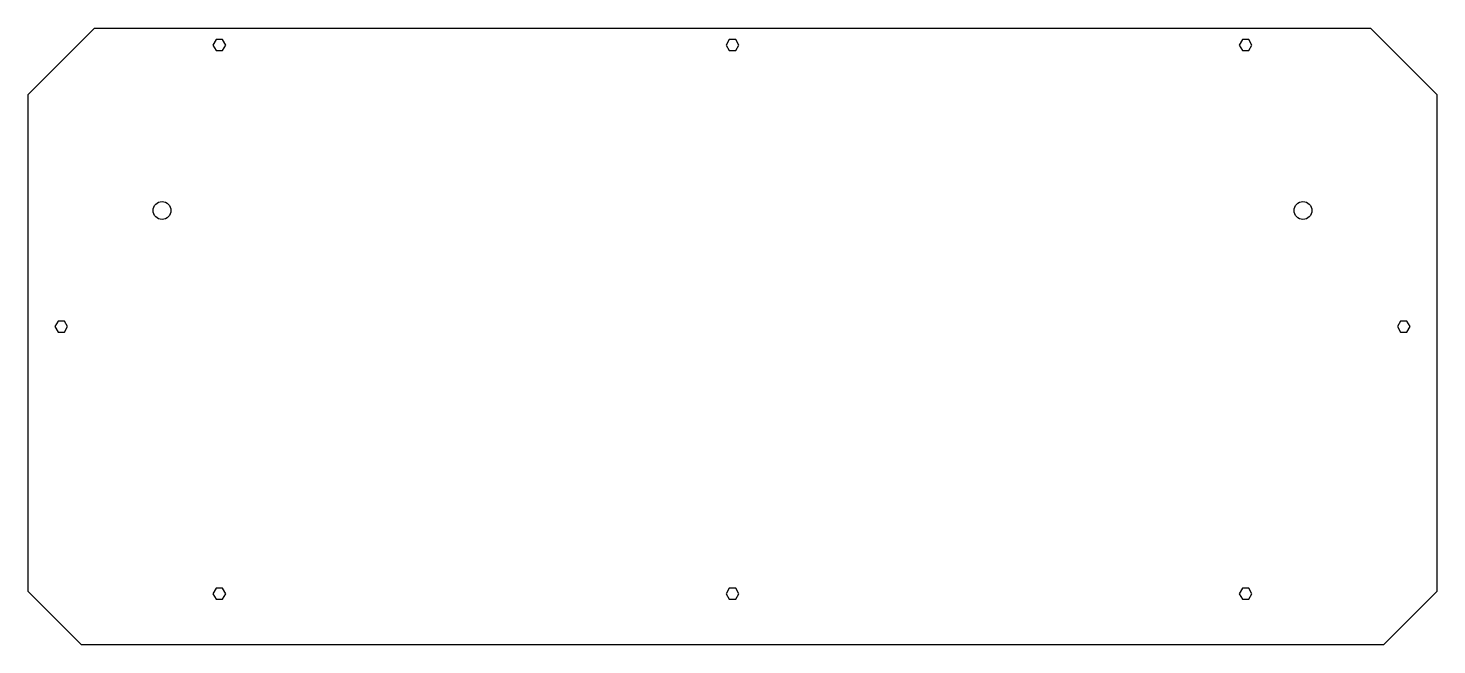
# Model space of a CAD drawing. Header units: millimetres. Extents: x 29 to 345, y -186 to -48.
import ezdxf

# ---------------------------------------------------------------- set-up
doc = ezdxf.new("R2010")
doc.units = ezdxf.units.MM
doc.layers.get('0').update_dxf_attribs({"linetype": 'CONTINUOUS'})

msp = doc.modelspace()

# ---------------------------------------------------------------- linework, layer by layer
for points in [[(330.35, -48.31), (345.2, -63.15), (345.2, -174.49), (333.24, -186.45), (41.41, -186.45), (29.45, -174.49), (29.45, -63.15), (44.3, -48.31)], [(73.01, -53.33), (73.72, -52.09), (73.01, -50.86), (71.59, -50.86), (70.87, -52.09), (71.59, -53.33)], [(188.04, -53.33), (188.75, -52.09), (188.04, -50.86), (186.61, -50.86), (185.9, -52.09), (186.61, -53.33)], [(303.06, -50.86), (301.64, -50.86), (300.92, -52.09), (301.64, -53.33), (303.06, -53.33), (303.77, -52.09)], [(37.59, -116.4), (38.3, -115.16), (37.59, -113.93), (36.16, -113.93), (35.45, -115.16), (36.16, -116.4)], [(339.2, -115.16), (338.49, -113.93), (337.06, -113.93), (336.35, -115.16), (337.06, -116.4), (338.49, -116.4)], [(73.01, -176.26), (73.72, -175.02), (73.01, -173.79), (71.59, -173.79), (70.87, -175.02), (71.59, -176.26)], [(188.04, -176.26), (188.75, -175.02), (188.04, -173.79), (186.61, -173.79), (185.9, -175.02), (186.61, -176.26)], [(303.06, -173.79), (301.64, -173.79), (300.92, -175.02), (301.64, -176.26), (303.06, -176.26), (303.77, -175.02)]]:
    msp.add_lwpolyline(points, close=True)
for centre in [(59.45, -89.15), (315.2, -89.15)]:
    msp.add_circle(centre, 2)

doc.saveas('drawing.dxf')
